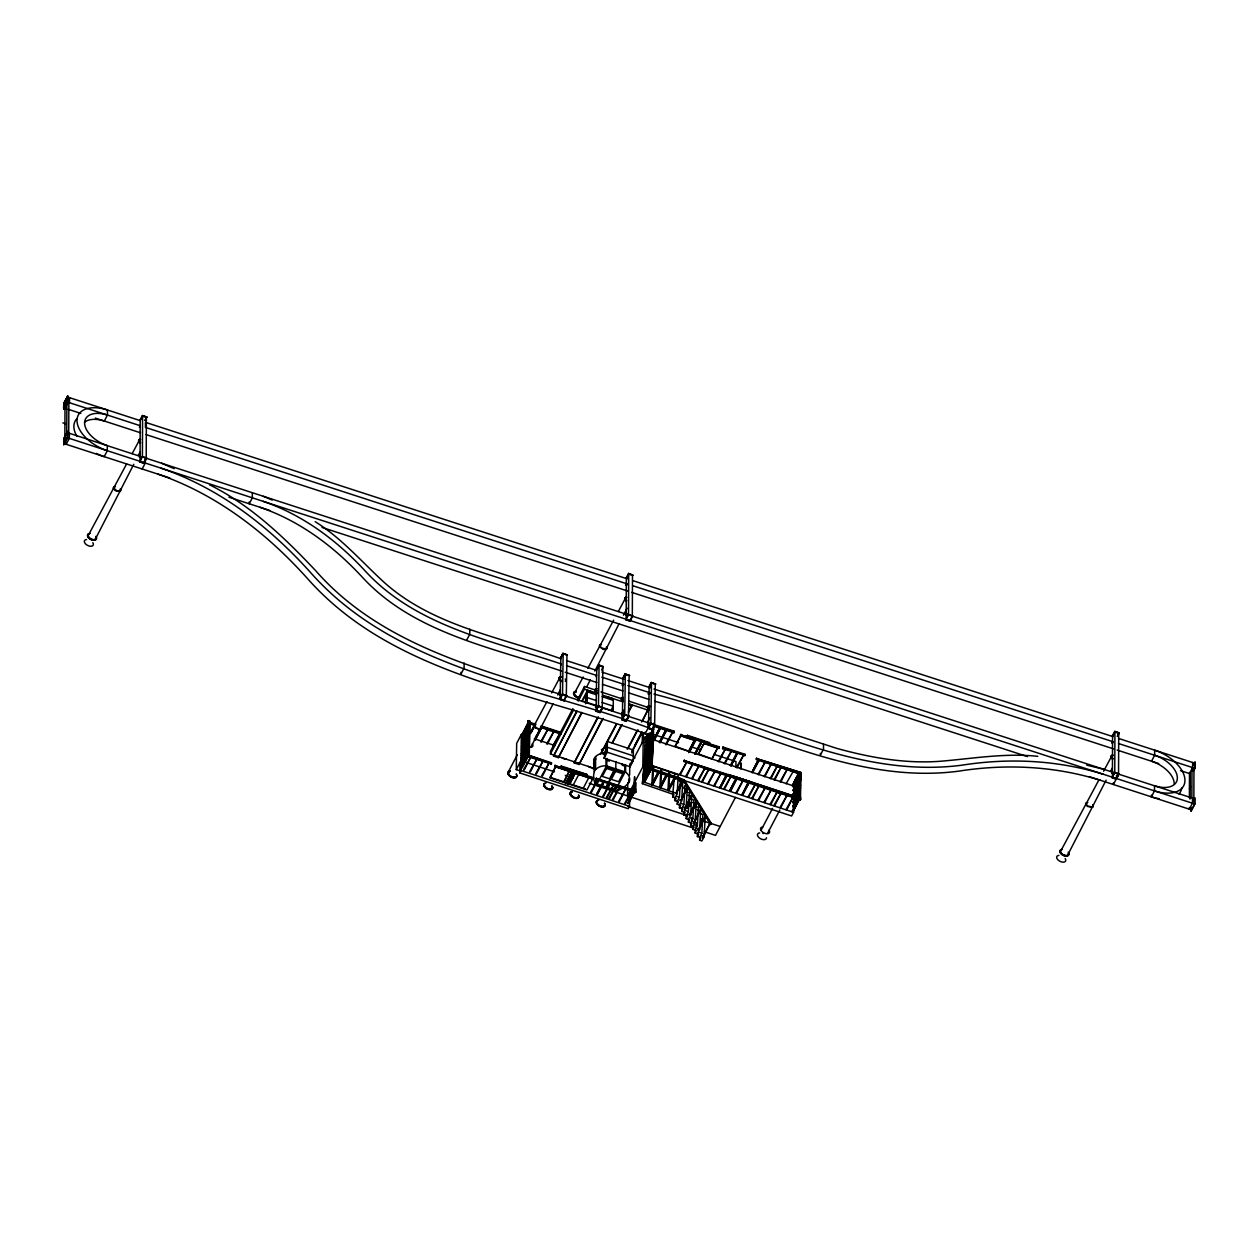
<?xml version="1.0" encoding="UTF-8"?>
<svg xmlns="http://www.w3.org/2000/svg" width="1258" height="1258" viewBox="0 0 1258 1258"><rect width="100%" height="100%" fill="white"/><g stroke="black" fill="none" stroke-linecap="round" stroke-linejoin="round"><path stroke-width="1.5" d="M63.733 444.719L63.765 438.617L67.507 431.463L63.922 438.665L63.733 444.719L67.649 437.627L67.507 431.463M63.891 409.102L63.922 403L67.838 395.893L64.079 403.047C61.044 422.562 73.562 387.165 64.048 409.164M169.846 477.993L64.205 443.665L65.778 437.297L64.221 440.284L64.221 438.586M64.866 437.391L64.991 406.884M66.202 442.612L66.187 444.31L69.316 438.35L69.332 433.271M66.753 433.806L66.878 403.299L68.86 403.944L68.734 434.45M64.205 443.665L67.334 437.721L67.35 432.626L140.566 456.481M140.031 420.565L67.523 397.009L67.492 402.088L140 425.644M67.806 402.01L67.68 395.845M69.473 402.733L69.489 397.638M107.292 450.694L107.323 445.599A24.641 14.137 27.7 0 1 84.6 422.94A24.641 14.137 27.7 0 1 107.449 415.077L107.465 409.982A32.865 18.854 27.7 0 0 77.005 420.471A32.865 18.854 27.7 0 0 107.292 450.694L104.178 456.654A32.865 18.854 27.7 0 1 96.316 453.399M139.622 461.78L144.041 463.211L139.622 461.78L142.233 456.528L146.636 457.959L144.041 463.211M139.795 420.455L142.39 415.517L146.809 416.948L145.063 420.549M139.953 456.277L140.078 454.971M140.204 426.981L140.078 426.163L139.418 427.201L140.204 425.707M142.233 456.528L140.063 461.34L140.22 420.628L142.579 416.162L146.368 417.389L146.211 458.101L143.852 462.567M142.39 415.517L146.809 417.247M142.579 416.162L142.406 456.874L146.636 458.274M249.163 502.052L249.241 503.782L252.355 497.822L252.308 492.711M460.978 672.338L460.978 674.036L464.108 668.077L464.123 662.997M469.784 629.157L469.769 634.252L466.639 640.212M581.668 713.333L558.395 757.662L553.536 756.089L576.809 710.833M558.395 757.662L581.668 712.421M603.211 718.444L579.042 764.471L574.183 762.898L597.456 717.658M579.042 764.471L601.434 720.944M587.549 691.302L587.549 690.375L592.408 691.963L592.408 692.875L587.549 691.302L582.171 701.524M593.147 768.952L593.147 768.04M594.326 771.547A6.809 5.346 0.2 0 1 595.569 769.534L595.946 769.157A12.423 9.75 0.2 0 1 605.114 765.792L605.963 765.808A2.658 2.091 0.2 0 1 606.765 765.965L624.88 771.846A2.658 2.091 0.2 0 1 625.588 772.176L626.201 772.632A12.423 9.75 0.2 0 1 629.676 780.117L629.613 780.589A6.809 5.346 0.2 0 1 628.686 782.712L628.513 782.932A27.943 21.936 0.2 0 1 617.332 790.795L615.634 791.188L595.93 784.788L595.128 783.577A27.943 21.936 0.2 0 1 594.248 771.799L594.374 758.637A6.809 5.346 0.2 0 1 595.616 756.624L595.993 756.247A12.423 9.75 0.2 0 1 605.177 752.866L605.68 752.882M595.537 784.442L595.553 780.762M595.569 769.534L595.616 756.624M605.963 765.808L605.994 758.432M606.765 765.965L606.796 758.574M607.127 758.841L607.111 760.367L609.391 761.106M615.854 761.53L615.822 768.905L605.806 787.995M622.317 763.779L622.301 765.304L624.581 766.043M624.88 771.846L624.911 764.471M632.743 615.885L630.148 621.138L625.745 619.707L628.34 614.454L632.743 616.184L628.34 614.454M625.918 578.381L628.513 573.428L632.916 575.173L628.513 573.428M625.588 772.176L625.619 764.801M626.169 619.25L626.342 578.538L628.686 574.073L632.491 575.315L632.318 616.027L629.975 620.493M626.673 614.407L626.201 612.898M626.327 583.633L625.541 585.127L626.798 585.143L626.201 584.074M628.686 574.073L628.513 614.785L625.745 619.707M628.686 782.712L628.701 779.032M630.148 621.138L625.745 619.392M629.629 775.054L629.739 767.207A12.423 9.75 0.2 0 0 629.676 765.383M628.45 712.563L632.019 705.754L628.78 703.772M645.165 733.87L645.134 732.172M648.295 727.91L648.263 722.815L627.805 716.164M649.427 733.414L649.773 736.575L653.531 729.436L653.562 723.319M649.773 736.575L649.788 733.524M820.373 753.416L820.373 755.115L823.487 749.155L823.518 744.076M1111.978 777.664L1116.381 779.095L1111.978 777.664L1114.572 772.412L1118.975 773.843L1116.381 779.095M1112.151 736.339L1114.745 731.385L1119.148 732.816L1117.418 736.417M1112.434 770.855L1111.773 773.167M1113.393 782.806L1113.377 784.505L1118.975 773.843M1114.572 772.412L1118.975 774.142M1114.745 731.385L1119.148 733.131M1114.918 732.03L1114.761 772.742L1112.402 777.208L1112.575 736.496L1114.918 732.03L1118.724 733.272L1118.551 773.985L1116.208 778.45M1116.506 778.545L1116.522 775.148M1159.231 798.704A32.865 18.854 27.7 0 1 1151.369 796.849L1151.369 795.15M1154.498 790.889L1154.514 785.794A24.641 14.137 27.7 0 0 1177.362 777.931A24.641 14.137 27.7 0 0 1154.64 755.256L1154.655 750.177A32.865 18.854 27.7 0 1 1184.957 780.4A32.865 18.854 27.7 0 1 1154.498 790.889L1151.369 796.849M1189.345 807.479L1189.345 809.177L1192.474 803.217L1192.49 798.138M1189.392 797.729L1189.502 772.789M1189.989 799.066L1190.099 772.365M1193.276 800.528L1194.943 797.714L1194.911 803.831L1191.153 810.985L1191.012 807.872M1191.153 810.985L1191.169 807.919M1191.326 808.123L1191.31 809.822L1089.113 776.626M1191.861 797.399L1191.986 768.795L1193.968 769.44L1193.842 799.946M1192.647 762.505L1192.631 767.6L1189.502 773.56L1180.444 770.619M1118.346 774.047L1194.471 798.767L1194.44 803.862L67.334 437.721M1193.04 771.217L1194.613 768.245L1194.628 763.15L1118.488 738.415M1193.417 771.012L1195.069 768.213L1195.1 762.096M519.994 770.855L516.267 769.629L516.676 743.352L521.347 734.468L526.929 736.307M519.806 772.915L519.963 763.213L521.205 760.838L521.064 770.525L519.806 772.915L628.277 808.705L629.535 806.315L629.676 796.629M516.267 769.629L520.938 760.744L521.347 734.468M521.41 759.234C521.96 762.427 525.561 747.755 527.983 746.717M525.482 751.356L521.441 757.866L527.983 744.469M521.472 755.177C522.023 758.37 525.624 743.698 528.046 742.66L521.504 753.809L528.077 740.789M521.567 749.752L528.14 736.732L528.895 737.487L521.567 749.752L528.895 734.939L528.156 734.169C525.734 735.222 522.117 749.878 521.583 746.686M521.63 743.132L528.218 730.112L528.958 730.882L521.63 743.132L528.218 730.112M521.693 739.075L528.281 726.07L529.02 726.825L521.693 739.075L529.712 723.554L528.958 722.8M521.755 735.034L529.099 722.265L522.385 735.82L523.139 736.072L521.755 735.034L528.344 722.013M527.857 754.831L521.284 767.852L527.794 756.64M527.904 751.278L521.347 763.795L527.857 752.583M522.322 750.004L528.895 736.984M522.4 743.384L528.973 730.363M522.463 739.327L529.036 726.306M522.385 735.82L529.099 722.265M523.517 769.707L530.86 756.939L524.271 769.959M527.448 756.577L528.281 720.614L529.807 721.117L529.068 757.112L529.398 755.508L551.46 762.788L551.444 763.795L527.448 756.577L528.281 720.614M521.567 747.189L528.156 734.169M529.807 721.117L529.272 756.483M529.602 771.72L536.93 758.951L530.357 771.972M534.54 739.83L535.295 740.081L534.54 739.83L541.113 726.809L561.194 733.508M535.672 773.717L543.016 760.948L536.427 773.969M540.625 741.843L547.953 729.074L541.396 742.094M535.295 740.081L541.868 727.061L535.31 739.578M541.742 775.73L549.086 762.961L542.513 775.982M546.711 743.855L554.039 731.087L547.466 744.091M563.663 782.303L569.481 770.714L563.663 782.303L550.013 777.79L554.998 767.789M594.594 768.512L550.454 753.951L550.501 751.262L572.877 708.631M551.13 764.392L551.46 762.788M552.781 745.852L560.125 733.084M569.905 771.61L570.236 770.006L569.905 771.61L554.809 766.625L554.825 765.619L593.493 777.68L593.163 779.284L574.387 773.088L574.403 772.082L593.477 778.686M554.809 766.625L555.14 765.021M550.013 777.79L555.832 766.201M559.747 699.291L562.357 694.039L566.745 695.8L562.342 694.353L559.747 699.291L564.15 700.753L566.76 695.501M560.14 693.818L559.48 695.265L560.282 692.513M561.21 664.004L561.21 664.869L560.612 663.799M560.187 698.85L560.816 658.296L563.159 653.814L566.965 655.072L566.32 695.643L563.977 700.108L560.187 698.85L562.53 694.385L563.159 653.814M561.194 765.996L560.864 767.6L561.194 765.996L586.92 774.488L586.59 776.092M562.986 653.484L567.389 654.931L562.986 653.484L560.392 658.421L562.986 653.185M564.15 700.753L559.747 698.992M565.062 783.419L572.406 770.651L565.817 783.671M567.452 784.206L574.041 771.185L567.452 784.206L574.78 771.94L574.025 771.689M568.223 784.457L574.796 771.437M569.591 784.253L575.409 772.664L569.591 784.253L586.92 789.977L592.738 778.891L575.409 773.167M573.271 784.961L579.089 773.874M578.208 701.099L584.467 689.164L584.514 686.475L597.393 690.721M583.24 788.247L589.059 777.161M585.615 703.788L585.646 702.106M585.662 700.533L585.756 694.715M590.647 792.147L597.99 779.378L591.417 792.398M593.163 779.284L593.493 777.68M566.525 660.592L596.292 670.262L598.902 665.026L603.305 666.771L598.902 665.026M596.088 710.691L596.732 670.137L599.075 665.655L602.865 666.913L602.236 707.483L599.893 711.949L596.088 710.691L598.446 706.225L599.075 665.655M636.029 782.759L635.573 792.556L596.213 779.551L596.229 778.545L634.394 790.433M596.213 779.551L596.544 777.947M596.732 794.16L604.06 781.894L596.732 794.16L603.305 781.139M598.258 705.88L602.661 707.641L600.066 712.594L595.663 711.132L598.258 705.88L602.661 707.641M597.487 794.411L604.06 781.391M600.066 712.594L602.661 707.342M602.802 796.157L610.146 783.388L603.573 796.408M604.092 758.165L607.221 752.205L607.378 741.465L633.387 750.051L633.214 760.791L630.085 766.735L604.092 758.165L605.711 751.797L604.139 754.784L604.17 753.243L607.299 747.283L633.293 755.869M605.727 750.24L605.821 744.421M606.45 797.368L613.794 784.599L607.205 797.619M608.888 798.17L616.216 785.401L609.643 798.421M612.536 799.365L619.864 786.596L613.291 799.616M618.606 801.377L625.949 788.609L619.361 801.629M621.924 719.812L626.327 721.259L621.924 719.812L624.518 714.56L628.937 716.006L626.327 721.259M622.364 719.372L622.993 678.801L625.336 674.335L629.126 675.593L628.497 716.148L626.154 720.614L622.364 719.372L624.707 714.906L625.336 674.335M622.93 713.663L622.395 715.55L622.458 713.034M624.518 714.56L628.921 716.321M625.163 674.005L629.566 675.452L625.163 674.005L622.553 678.943L625.163 673.69M624.676 803.375L634.535 786.234L627.946 799.255L634.457 788.562M625.446 803.626L632.019 790.606L631.249 790.873M627.758 782.791L627.553 795.921L651.314 750.727L652.084 750.979L645.48 763.999L644.725 763.732L651.314 750.727M627.884 803.312L634.472 790.291L635.211 791.046L627.884 803.312L634.472 790.291M628.654 803.563L635.227 790.543M630.085 766.735L630.148 763.464M634.063 792.053L634.598 776.736L634.378 791.455M635.573 792.556L635.636 788.86M642.272 742.409L642.413 732.848M642.807 766.861L643.341 732.942M651.251 752.551L645.511 763.496L644.473 782.272L651.046 769.754L650.37 769.031L643.719 782.004L645.134 736.968L793.955 786.077L793.546 812.338L791.628 815.97L677.999 778.482M645.291 758.653L651.864 745.632L652.619 746.387L645.291 758.653L652.619 746.387M645.354 754.596L651.927 741.575L652.682 742.33L645.354 754.596L652.682 742.33M645.417 750.539L651.99 737.518L652.745 738.273L645.417 750.539L652.745 738.273M645.48 746.481L652.053 733.461L652.808 734.216L645.48 746.481L652.053 733.964L678.565 742.645M653.531 729.436L645.543 742.424L649.741 733.807M648.829 733.933L645.606 738.367L647.257 734.735M646.046 758.904L652.635 745.884M646.109 754.847L652.698 741.827M646.172 750.79L652.76 737.77M646.235 746.733L652.823 733.713M646.298 742.676L652.855 729.404C537.449 685.594 398.613 670.923 311.622 573.727C270.376 527.448 220.307 488.513 161.134 468.18M646.36 738.619L648.845 733.414M649.757 733.304L647.288 738.493L650.512 733.556M648.059 728.13L652.462 729.892L655.072 724.639L650.669 723.177L648.059 728.13L652.462 729.892M648.499 727.989L649.128 687.434L651.471 682.968L655.276 684.21L654.632 724.781L652.289 729.247L648.499 727.989L650.842 723.523L651.471 682.968M648.389 693.96L649.521 694.007L648.924 692.938L648.263 693.991L649.049 692.498M645.118 733.87L650.669 723.177M651.298 682.622L655.701 684.069L651.298 682.622L648.703 687.576L651.298 682.323M710.959 823.911L683.802 780.337L651.471 769.11L649.883 769.582L651.77 768.512L653.201 747.283L651.675 746.749L650.197 768.984L651.77 768.512L684.116 779.74L711.006 822.905L710.644 824.493L683.754 781.344L649.883 769.582L651.675 733.744M652.242 757.536L652.886 747.881L651.361 747.346L652.006 731.307M651.455 747.378L652.981 747.881L653.216 732.408M652.981 747.881L653.641 724.451M654.129 740.758L660.702 727.737L653.358 740.506L659.931 727.486L653.374 740.003L654.129 740.239M659.444 742.503L666.017 729.483L659.444 742.503L666.771 730.253L666.001 730.002M660.198 742.755L666.771 729.734M665.513 744.516L672.857 731.747L666.268 744.767M653.641 726.165L673.848 732.832L674.178 731.228L650.653 723.492M673.848 732.832L674.178 731.228M675.169 746.246L681.003 735.159L675.169 746.246L688.818 751.262M679.54 774.503L686.884 761.735L680.295 774.755M719.214 747.834L703.82 742.44L703.804 743.462L718.9 748.431L719.23 746.827L680.562 734.766L680.547 735.773L695.643 740.758L695.973 739.154C675.059 779.048 708.112 713.946 688.834 750.759M680.877 734.169L680.861 735.191L695.957 740.16M798.673 773.513L756.404 759.565L756.42 758.543L801.126 772.601L800.387 799.978L684.053 761.562L684.069 760.555L750.539 781.784L750.208 783.388L750.539 781.784M684.053 761.562L684.383 759.958M685.61 776.5L692.954 763.732L686.381 776.752M687.481 735.332L687.151 736.936L687.481 735.332L709.543 742.613L709.213 744.217L709.543 742.613M691.696 778.513L699.023 765.745L692.45 778.765M694.793 753.888L702.121 741.622L694.793 753.888L701.366 740.868M695.297 738.871L696.051 739.625L689.478 752.127M695.564 754.14L702.137 741.119M695.643 740.758L695.658 739.751M697.765 780.51L705.109 767.742L698.536 780.762M698.426 753.919L704.26 742.833L698.426 753.919L712.075 758.936L717.909 747.346L712.091 758.432M701.587 781.784L708.93 769.015L702.357 782.036M707.672 783.781L715 771.012L708.427 784.033M713.742 785.794L721.086 773.025L714.513 786.046M718.114 761.577L725.441 748.809L718.868 761.829M718.9 748.431L719.23 746.827M719.828 787.791L726.401 774.771L719.828 787.791L727.155 775.526L726.401 775.274M720.582 788.043L727.155 775.022M722.627 748.652L722.957 747.032L745.003 754.313L744.988 755.319L722.627 748.652L722.957 747.032M723.649 789.049L730.977 776.28L724.404 789.301M724.183 763.59L731.527 750.822L724.938 763.842L724.199 763.071M728.178 775.101L728.162 776.123L728.492 774.503L800.733 798.374L734.562 776.532L734.232 778.152L734.562 776.532M729.734 790.559L736.307 778.042L729.734 790.574L730.489 791.329L729.719 791.062M731.024 765.839L737.597 752.819L731.024 765.839L730.269 765.084M735.899 767.333L735.977 761.577L713.758 754.25M735.804 793.09L743.132 780.29L736.559 793.342M736.339 767.6L743.682 754.831L737.094 767.852M730.489 791.329L737.062 778.293L730.489 790.826M740.302 768.764L741.308 763.119L741.214 768.858M741.874 795.087L748.447 782.051L741.874 795.087L749.202 782.806M742.645 795.339L749.218 782.303L748.447 782.555M744.673 755.916L745.003 754.313M747.96 797.1L755.287 784.332L748.714 797.352M751.891 772.506L758.464 759.486L751.891 772.506L759.219 760.241L758.448 759.989M751.781 798.358L759.109 785.59L752.536 798.61M752.646 772.742L759.219 759.738M756.404 759.565L756.734 757.961M757.961 774.503L765.304 761.735L758.716 774.755M757.851 800.371L765.194 787.602L758.621 800.623M764.031 776.516L771.374 763.748L764.801 776.768M763.936 802.368L771.264 789.599L764.691 802.62M770.116 778.513L777.444 765.745L770.871 778.765M770.006 804.381L777.35 791.612L770.761 804.633M773.937 779.771L781.281 767.003L774.692 780.023M773.827 805.639L781.171 792.87L774.598 805.891M780.007 781.784L787.351 769.015L780.778 782.036M779.913 807.636L787.241 794.867L780.668 807.888M786.093 783.781L793.421 771.012L792.666 771.28M785.983 809.649L799.459 785.558M786.737 809.9L793.326 796.88L792.556 797.132M799.663 773.497C790.967 796.267 790.055 785.527 799.506 773.025M792.068 811.646L798.641 798.641L799.396 799.396L792.068 811.646L800.041 797.981L793.452 810.985L792.713 810.231L793.452 810.985M792.76 806.692L799.333 793.672L792.76 806.692L799.27 795.984M792.823 802.635L799.396 789.615L792.823 802.635L799.333 791.927M792.917 798.185L793.656 798.94L799.396 787.87M799.475 783.938L792.965 794.631L799.538 781.611M799.538 779.881L793.027 790.574L799.601 777.554M793.515 806.944L799.27 795.481M793.578 802.887L798.515 792.996M793.719 794.883L799.475 783.419M793.782 790.826L799.553 779.378M798.861 799.475L799.616 772.097L799.066 787.414M799.176 798.877L799.412 784.159L800.623 785.259M792.697 810.75L799.27 797.729M800.403 799.978L800.45 796.298M800.701 780.558L800.528 773.104M613.023 711.037L613.228 706.163L602.079 702.483M699.621 840.171L700.863 837.797L697.372 836.586L698.63 834.196L695.139 832.985L696.382 830.595L692.891 829.384L694.149 827.009L690.658 825.798L691.9 823.408L688.409 822.197L689.667 819.807L686.176 818.596L687.418 816.222L683.927 814.995L685.185 812.621L681.694 811.41L682.937 809.02L679.446 807.809L680.704 805.419L677.213 804.208L678.455 801.833L674.964 800.623L676.222 798.232L672.731 797.022L673.974 794.631L642.398 783.671L644.363 763.119L678.219 774.928L677.197 793.641L675.939 796.031L679.43 797.242L678.188 799.616L681.679 800.827L680.421 803.217L683.912 804.428L682.669 806.818L686.16 808.029L684.902 810.404L688.393 811.63L687.151 814.005L690.642 815.215L689.384 817.606L692.875 818.816L691.633 821.207L695.124 822.418L693.866 824.792L697.357 826.003L696.114 828.393L699.605 829.604L698.347 831.994L701.838 833.205L700.596 835.579L704.087 836.806L701.885 840.973L699.621 840.171L699.825 836.428M642.398 783.671L644.363 763.119M650.433 766.83L651.219 766.594L644.615 779.614L643.86 779.347L650.433 766.83L651.188 767.097M650.716 761.625L651.502 761.389L644.914 774.409L644.143 774.142L650.716 761.625L651.471 761.892M651.031 755.916L651.77 756.687L651.031 755.916L644.442 768.937L650.936 758.26M651.046 769.754L643.734 781.517M652.839 766.059L651.801 784.819L658.39 771.799L651.833 784.316L652.587 784.583L659.161 772.066L652.556 785.086L653.594 766.326M660.922 768.874L659.884 787.634L666.473 774.614L659.915 787.131L660.67 787.398L667.243 774.881L660.639 787.885L661.677 769.141M669.004 771.673L667.967 790.433L674.54 777.916L675.294 778.183L668.721 790.7L669.759 771.94M672.731 797.022L672.936 793.279M674.728 773.67L672.763 794.223M675.294 778.183L667.998 789.93L674.571 777.428M674.964 800.623L675.169 796.88M677.213 804.208L677.417 800.465M678.691 790.26L678.911 786.517M679.43 797.242L680.468 778.529L676.977 777.318M679.446 807.809L679.65 804.066M681.679 800.827L682.701 782.114L679.21 780.904M681.694 811.41L681.899 807.667M683.754 781.344L683.802 780.337M684.116 779.74L684.069 780.746L650.197 768.984L651.786 768.528M683.912 804.428L684.95 785.715L683.692 788.106L687.183 789.316L686.16 808.029M683.927 814.995L684.132 811.253M691.617 794.616C683.88 814.335 680.484 813.297 692.372 794.883M687.135 787.429L687.859 788.184L687.135 787.429C678.581 804.664 678.581 805.136 687.89 787.681M686.176 818.596L686.381 814.854M687.45 808.391L687.654 804.648M688.393 811.63L689.431 792.917L685.94 791.691M688.409 822.197L688.613 818.455M696.099 801.818L689.494 814.822L696.099 801.818L696.822 802.573L690.249 815.09L696.036 803.642M689.997 806.378L690.217 802.635M690.642 815.215L691.664 796.503L688.173 795.292M690.658 825.798L690.862 822.056M691.633 821.207L691.837 817.464M692.875 818.816L693.913 800.104L690.422 798.893M692.891 829.384L693.095 825.641M700.58 809.004C692.844 828.723 689.447 827.685 701.335 809.271M695.124 822.418L696.146 803.705L692.655 802.494M695.139 832.985L695.344 829.242M696.114 828.393L696.413 822.779M697.357 826.003L698.394 807.29L694.903 806.079M697.372 836.586L697.577 832.843M705.062 816.19C697.325 835.91 693.929 834.872 705.817 816.458M699.605 829.604L700.627 810.891L697.136 809.68M701.319 822.48L701.524 818.738M701.838 833.205L702.876 814.492L699.385 813.281M709.543 823.392C701.807 843.096 698.41 842.074 710.298 823.66M704.087 836.806L705.109 818.093M710.644 824.493L711.006 822.905M651.959 747.614L652.745 747.378M651.471 769.11L651.99 761.389M139.418 457.299L140.078 456.245M626.154 615.414L626.688 613.542M596.198 704.354L596.056 705.659M594.374 758.637L594.295 758.889A27.943 21.936 0.2 0 0 594.342 768.371M95.278 539.273L133.773 464.281M138.238 455.569L140.031 452.078M530.845 747.236L553.221 703.631M557.687 694.919L560.376 689.683M586.763 686.726L590.348 679.76M594.83 671.033L618.983 623.952M623.465 615.225L627.05 608.259M643.719 782.004L650.37 769.031M1067.633 855.157L1106.112 780.164M1110.594 771.437L1112.387 767.946M67.523 397.009L64.394 402.969L64.378 404.651L65.951 401.679L64.362 408.048L66.344 408.693M107.449 415.077L104.32 421.037A24.641 14.137 27.7 0 0 84.553 422.248M145.079 420.235L146.809 416.948M144.041 462.913L146.636 457.959M142.154 468.998L145.283 463.038L145.299 457.943L627.538 614.596M508.421 771.704L517.337 754.737M528.077 735.332L529.288 736.433L528.046 735.332M523.155 745.381L528.91 734.42M530.939 732.628L534.225 726.369M530.923 733.131L534.21 726.872M521.504 753.809L528.061 741.292M521.472 755.681L528.046 743.163M529.193 742.362L527.983 741.261M521.441 757.866L527.983 744.988M521.41 759.738L527.983 747.221M527.92 748.526L521.378 761.404L522.133 762.175L521.378 761.923L527.92 749.045M527.542 750.649L529.052 751.152M527.92 750.774L521.347 763.291L522.117 763.543M535.373 737.754L537.009 734.641M522.101 764.046L527.857 753.102M522.039 768.103L528.612 755.586L527.841 755.335M529.398 755.508L551.146 763.386M626.264 585.284L626.798 584.278M577.359 700.108L584.514 686.475M550.454 753.951L573.727 709.622M596.292 670.262L598.887 665.325M582.171 700.612L587.549 690.375M553.536 756.089L576.809 711.761M596.654 675.2L595.993 676.662M601.56 670.074L603.305 666.473M584.891 702.058L587.234 697.577L596.512 700.643M595.396 707.106L596.166 705.628M564.559 767.805L564.543 768.827M574.183 762.898L598.352 716.871M622.914 683.88L622.128 685.358L622.883 685.138M622.852 685.531L622.789 684.321M611.671 709.135L613.228 706.163M582.926 773.874L582.91 774.881M586.92 774.488L562.703 767.191M600.318 754.391L616.42 723.712M621.798 713.475L623.591 710.078M601.198 753.605L616.42 724.624M621.798 714.402L623.575 710.99M621.656 715.786L622.443 714.292M612.332 742.346L621.279 725.284M628.45 711.651L632.035 704.826M612.332 743.258L622.175 724.498M626.327 720.96L628.937 716.006M649.002 694.149L649.521 693.142M627.239 749.281L637.083 730.521M641.549 721.998L647.823 710.062L642.445 721.211M628.119 748.494L637.979 729.734M634.614 745.711L641.784 732.077M632.098 750.853L641.942 732.109M632.098 751.781L641.942 733.021M647.304 722.8L649.993 717.673M631.831 753.007L633.387 750.051M647.917 723.963L649.065 723.161L648.53 724.168M647.791 724.419L648.578 722.925M630.116 765.053L631.673 762.081M629.755 766.232L645.134 736.968M645.606 738.367L648.074 733.681M645.543 742.424L649.647 734.609M628.717 799.003L634.472 788.058M650.968 757.756L644.458 768.434M644.175 773.639L650.748 761.121M644.929 773.906L651.502 761.389M643.892 778.844L650.465 766.326M645.464 777.538L651.219 766.594M688.724 751.875L694.463 740.931M730.269 765.587L736.842 752.567L737.597 753.322M735.427 797.43L715.503 835.375L704.338 831.68M761.153 830.06L772.522 808.407M792.163 785.794L798.751 772.774L799.49 773.528M767.584 833.299L779.834 809.979M793.09 786.517L799.663 774M793.861 786.266L799.616 775.321M801.126 772.601L756.42 758.543M793.845 786.769L799.601 775.824M800.513 774.11L756.718 758.967M793.027 790.574L799.601 778.057M792.965 794.631L799.538 782.114M799.459 786.061L792.902 798.688L798.578 788.939M800.591 787.917L799.38 786.816M792.823 811.897L800.041 797.981M1112.559 741.591L1112.512 743.242M1111.899 743.038L1112.434 742.031L1112.544 742.865M1117.418 736.119L1119.148 732.816M1112.921 772.365L1112.387 773.371L1112.308 771.296M1154.64 755.256L1151.51 761.216A24.641 14.137 27.7 0 1 1174.233 783.891M1193.433 764.911L1194.943 762.049M1189.439 788.829L1190.54 786.722M1192.899 801.755L1194.471 798.767M1190.996 810.923L1194.911 803.831M126.618 463.95L88.705 534.587A4.12 2.359 27.7 0 0 91.001 539.069A4.12 2.359 27.7 0 0 95.797 538.172M132.169 453.619L139.575 439.844M528.502 735.993L546.994 701.539M551.617 692.938L559.936 677.433M574.812 692.513L583.146 677.008M587.769 668.391L613.668 620.147M618.291 611.545L625.682 597.754M1098.973 779.834L1061.044 850.471A4.12 2.359 27.7 0 0 1063.34 854.953A4.12 2.359 27.7 0 0 1068.152 854.04M1103.596 771.217L1111.93 755.712M115.327 486.359L113.236 488.041L115.123 490.589L120.281 491.438L120.485 488.859M113.739 487.082L115.138 486.72M120.469 491.092L117.198 491.139L113.424 487.679M601.434 644.285L599.343 645.952L603.117 649.411L606.403 649.364L606.592 646.769M599.862 645.008L601.245 644.646M606.592 649.002L601.418 648.137L599.531 645.59M1087.667 802.242L1085.591 803.909L1087.462 806.457L1092.636 807.322L1092.84 804.727M1086.094 802.966L1087.478 802.604M1092.825 806.96L1087.651 806.095L1085.764 803.548M535.704 723.963L533.596 725.614L535.452 728.162L540.625 729.058L540.846 726.479M534.115 724.671L535.515 724.325M540.814 728.697L537.528 728.728L533.785 725.253M601.591 749.564L602.991 749.218M601.403 749.925L602.802 749.564M1037.787 756.325C1005.142 752.819 972.638 758.621 940.166 761.279C905.1 763.873 870.174 757.646 836.507 748.29L654.003 689.007M1103.533 774.33C1057.711 760.068 1009.199 757.725 961.961 765.178C854.324 779.268 754.957 719.639 653.987 694.086M1100.404 780.29C1054.597 766.012 1006.07 763.685 958.832 771.138C852.531 785.165 754.265 726.715 654.585 701.256M1086.723 765.116L1103.297 769.157M627.333 578.869L145.456 422.326L145.425 427.406L627.302 583.948M632.931 580.677L1112.937 736.622M632.916 585.772L1112.921 741.701M1118.472 743.509L1194.613 768.245M68.152 409.275L80.811 413.395M95.278 418.096L140.487 432.783M146.038 434.576L627.915 591.118M631.658 592.345L1113.534 748.887M1117.151 750.051L1158.744 763.575M62.9 422.861L66.265 423.962M631.264 615.822L1113.22 772.381M228.925 497.177L269.762 510.449M322.017 527.432L1027.534 756.608M560.942 658.767C499.929 636.737 430.409 625.902 381.378 579.812C359.93 559.763 340.32 537.339 315.176 521.693M601.874 672.071L624.188 679.32M627.915 680.531L650.244 687.78M560.926 663.862C493.152 641.077 416.256 626.374 365.559 571.368C337.191 540.61 303.021 514.962 263.095 501.313M566.509 665.671L596.276 675.342M601.843 677.166L624.172 684.415M627.899 685.626L650.213 692.875M561.508 671.033C492.68 647.556 414.071 633.324 362.446 577.328C334.062 546.57 299.891 520.906 259.966 507.273M565.235 672.244L596.858 682.512M602.44 684.321L622.914 690.972M628.481 692.781L648.955 699.432M628.78 704.7L632.019 705.754M560.848 694.416C473.448 667.951 378.375 642.288 315.789 570.802C284.45 537.559 250.845 505.26 209.488 484.77M564.575 695.627L596.198 705.895M601.764 707.704L624.094 714.953M649.726 735.364C534.32 691.554 395.484 676.867 308.493 579.686C267.246 533.408 217.178 494.473 158.005 474.14M574.198 761.986L579.057 763.559M601.072 691.931L623.135 699.212M628.654 701.036L648.876 707.719M584.467 689.164L597.346 693.41M602.865 695.234L623.087 701.901M628.607 703.725L648.845 710.408M596.606 694.825L587.313 691.758L587.156 702.499L596.434 705.565M602.173 696.665L613.322 700.344L613.149 711.084L598.446 706.225M687.167 735.93L707.389 742.597M722.642 747.629L742.849 754.297M655.497 725.756L673.863 731.826M722.941 748.054L744.988 755.319M653.956 725.567L674.162 732.25M680.562 734.766L688.959 737.534M694.51 739.374L703.694 742.393M710.534 744.657L718.916 747.425M680.987 735.663L694.636 740.176M704.244 743.352L717.893 747.85M595.663 710.833L600.066 712.28M652.006 732.062L653.515 732.565L651.691 732.659M691.523 746.922L700.785 749.972M651.77 746.78L653.295 747.283M684.069 760.555L726.338 774.503M684.368 760.964L800.717 799.38M527.967 721.211L529.492 721.715M535.625 724.042L527.951 722.218L533.471 724.042M541.129 725.866L561.21 732.486M542.654 727.061L560.895 733.084M528.25 722.627L535.609 725.064M527.935 723.224L533.455 725.048M540.798 727.47L560.879 734.106M644.725 763.229L793.546 812.338M607.221 752.205L633.214 760.791M534.367 738.776L554.857 745.538M527.762 755.979L551.444 763.795M596.229 778.545L634.079 791.03M596.528 778.954L635.888 791.958M554.825 765.619L561.54 767.836M570.047 770.635L575.566 772.459M586.149 775.95L593.178 778.277M555.124 766.028L570.22 771.012M555.832 766.704L569.481 771.217M520.938 760.744L554.448 771.799M565.329 775.4L573.066 777.947M589.231 783.278L686.821 815.483M703.411 820.955L720.174 826.49M550.013 777.287L563.663 781.8M569.591 783.75L585.222 788.908M521.064 770.525L629.535 806.315M627.994 806.488L693.158 828M643.325 781.878L677.197 793.641M263.425 496.312L272.231 500.071M161.574 463.227L174.123 468.652M1092.652 805.089L1093.155 806.362M606.419 647.131L606.906 648.42M120.296 489.22L120.799 490.494M540.673 726.841L541.16 728.115M1181.718 788.09A32.865 18.854 27.7 0 1 1178.95 794.034M76.974 436.447A32.865 18.854 27.7 0 1 76.754 418.741M1068.891 854.292A4.922 2.831 27.7 0 1 1062.051 854.717A4.922 2.831 27.7 0 1 1062.066 849.417M1065.164 858.522A4.922 2.831 27.7 0 1 1063.482 862.155A4.922 2.831 27.7 0 1 1057.255 859.01A4.922 2.831 27.7 0 1 1058.937 855.377M1112.544 759.219A3.585 2.06 27.7 0 1 1112.559 755.366M1112.732 758.857A3.585 2.06 27.7 0 1 1112.748 755.02M1068.624 854.198A4.623 2.658 27.7 0 1 1063.214 855.22A4.623 2.658 27.7 0 1 1060.636 850.172M1068.246 852.216A4.623 2.658 27.7 0 1 1066.658 855.629A4.623 2.658 27.7 0 1 1060.824 852.688A4.623 2.658 27.7 0 1 1062.397 849.276M1112.953 758.668A3.082 1.777 27.7 0 1 1112.968 755.35M578.098 697.907A4.922 2.831 27.7 0 1 573.695 694.212A4.922 2.831 27.7 0 1 575.834 691.46M626.311 601.261A3.585 2.06 27.7 0 1 626.327 597.408M626.5 600.899A3.585 2.06 27.7 0 1 626.515 597.063M578.098 697.718A4.623 2.658 27.7 0 1 573.962 694.243A4.623 2.658 27.7 0 1 575.975 691.68M578.287 697.357A4.623 2.658 27.7 0 1 574.151 693.897A4.623 2.658 27.7 0 1 576.164 691.318M580.001 697.671A4.12 2.359 27.7 0 1 574.812 695.061A4.12 2.359 27.7 0 1 576.211 692.026M626.72 600.711A3.082 1.777 27.7 0 1 626.736 597.393M95.938 536.694A4.922 2.831 27.7 0 1 94.256 540.311A4.922 2.831 27.7 0 1 88.044 537.182A4.922 2.831 27.7 0 1 89.727 533.549M92.809 542.654A4.922 2.831 27.7 0 1 91.126 546.271A4.922 2.831 27.7 0 1 84.915 543.141A4.922 2.831 27.7 0 1 86.598 539.509M140.188 443.335A3.585 2.06 27.7 0 1 140.204 439.498M140.377 442.989A3.585 2.06 27.7 0 1 140.393 439.136M96.268 538.33A4.623 2.658 27.7 0 1 90.875 539.336A4.623 2.658 27.7 0 1 88.296 534.304M95.891 536.348A4.623 2.658 27.7 0 1 94.303 539.745A4.623 2.658 27.7 0 1 88.469 536.804A4.623 2.658 27.7 0 1 90.057 533.392M140.613 442.785A3.082 1.777 27.7 0 1 140.629 439.482M763.496 833.551A3.601 2.06 27.7 0 1 762.694 833.079M769.031 830.091A4.922 2.831 27.7 0 1 767.349 833.724A4.922 2.831 27.7 0 1 761.121 830.579A4.922 2.831 27.7 0 1 762.804 826.962M766.499 837.781A4.922 2.831 27.7 0 1 759.659 838.205A4.922 2.831 27.7 0 1 759.675 832.922M604.626 803.453A4.922 2.831 27.7 0 1 602.896 807.054A4.922 2.831 27.7 0 1 596.685 803.893A4.922 2.831 27.7 0 1 598.415 800.292M649.018 709.701A3.585 2.06 27.7 0 1 649.081 705.88M647.21 707.609A3.585 2.06 27.7 0 1 650.559 706.493M604.39 803.469A4.623 2.658 27.7 0 1 600.616 806.52A4.623 2.658 27.7 0 1 596.984 801.016M604.579 803.107A4.623 2.658 27.7 0 1 602.944 806.488A4.623 2.658 27.7 0 1 597.125 803.516A4.623 2.658 27.7 0 1 598.745 800.135M603.934 806.032A4.12 2.359 27.7 0 1 597.346 803.862M649.254 709.512A3.082 1.777 27.7 0 1 649.301 706.21M552.231 786.156A4.922 2.831 27.7 0 1 550.501 789.757A4.922 2.831 27.7 0 1 544.289 786.596A4.922 2.831 27.7 0 1 546.019 782.979M566.54 759.203A4.922 2.831 27.7 0 1 561.98 757.709M596.434 692.765A3.585 2.06 27.7 0 1 595.238 691.554M594.814 690.296A3.585 2.06 27.7 0 1 596.496 688.944M596.622 692.403A3.585 2.06 27.7 0 1 596.685 688.582M551.979 786.171A4.623 2.658 27.7 0 1 548.205 789.222A4.623 2.658 27.7 0 1 544.572 783.718M552.718 787.429A4.623 2.658 27.7 0 1 547.293 788.404A4.623 2.658 27.7 0 1 544.761 783.372M551.57 786.187A4.12 2.359 27.7 0 1 550.123 789.206M548.221 788.908A4.12 2.359 27.7 0 1 544.447 785.118M596.858 692.214A3.082 1.777 27.7 0 1 596.905 688.912M578.491 794.836A4.922 2.831 27.7 0 1 576.762 798.437A4.922 2.831 27.7 0 1 570.55 795.26A4.922 2.831 27.7 0 1 572.28 791.659M592.801 767.883A4.922 2.831 27.7 0 1 588.241 766.374M622.694 701.445A3.585 2.06 27.7 0 1 621.499 700.234M621.075 698.976A3.585 2.06 27.7 0 1 622.757 697.608M622.883 701.083A3.585 2.06 27.7 0 1 622.946 697.246M578.79 796.456A4.623 2.658 27.7 0 1 572.343 796.817A4.623 2.658 27.7 0 1 572.421 791.864M578.979 796.094A4.623 2.658 27.7 0 1 573.554 797.085A4.623 2.658 27.7 0 1 571.022 792.037M578.318 796.298A4.12 2.359 27.7 0 1 574.481 797.588M572.579 796.613A4.12 2.359 27.7 0 1 570.707 793.798M623.119 700.895A3.082 1.777 27.7 0 1 623.166 697.592M595.427 759.628A10.646 8.35 0.2 0 1 595.867 758.763M602.991 754.218A10.646 8.35 0.2 0 1 604.154 754.045M516.315 774.315A4.922 2.831 27.7 0 1 514.585 777.916A4.922 2.831 27.7 0 1 508.374 774.755A4.922 2.831 27.7 0 1 510.103 771.138M532.354 743.761A4.922 2.831 27.7 0 1 530.624 747.362M526.064 745.868A4.922 2.831 27.7 0 1 524.413 744.201M523.831 742.472A4.922 2.831 27.7 0 1 524.46 741.151M562.169 681.757A3.585 2.06 27.7 0 1 558.898 678.455A3.585 2.06 27.7 0 1 562.247 677.339M562.357 681.411A3.585 2.06 27.7 0 1 559.087 678.109A3.585 2.06 27.7 0 1 562.436 676.993M565.282 679.037A3.585 2.06 27.7 0 1 565.251 681.254M516.032 777.177A4.623 2.658 27.7 0 1 509.286 775.557A4.623 2.658 27.7 0 1 510.245 771.358M516.267 773.969A4.623 2.658 27.7 0 1 514.632 777.35A4.623 2.658 27.7 0 1 508.814 774.378A4.623 2.658 27.7 0 1 510.434 770.997M515.623 776.894A4.12 2.359 27.7 0 1 510.402 776.107A4.12 2.359 27.7 0 1 509.065 772.176M562.373 681.097A3.082 1.777 27.7 0 1 559.637 678.785A3.082 1.777 27.7 0 1 560.989 677.071M608.212 697.199L608.196 698.111L613.055 699.7L613.071 698.772L608.212 697.199M546.192 728.24L546.176 729.247L546.192 728.24M550.013 729.498L549.998 730.505L550.013 729.498M578.082 773.293L578.067 774.299L578.082 773.293M589.499 777.051L589.483 778.073L589.499 777.051M612.017 783.75L612.001 784.772L612.017 783.75M618.276 785.825L618.26 786.832L618.276 785.825M634.535 757.379L634.519 758.401L634.535 757.379M706.131 767.82L706.115 768.842L706.131 767.82M756.31 784.41L756.294 785.432L756.31 784.41M778.466 765.823L778.45 766.845L778.466 765.823M778.356 791.691L778.34 792.697L778.356 791.691M676.081 792.744C686.648 770.745 684.824 783.074 676.081 792.744M650.968 769.267L644.505 781.768L651.062 769.267M615.115 770.1L606.293 787.068L615.256 770.148L605.9 767.097L597 784.048L615.587 790.087L624.487 773.135L615.115 770.1M606.498 768.434L602.299 776.422L609.595 778.781L613.794 770.808L606.498 768.434M615.571 771.374L611.372 779.362L618.669 781.737L622.852 773.749L615.571 771.374M651.896 738.666L653.106 739.767L651.896 738.666"/></g></svg>
